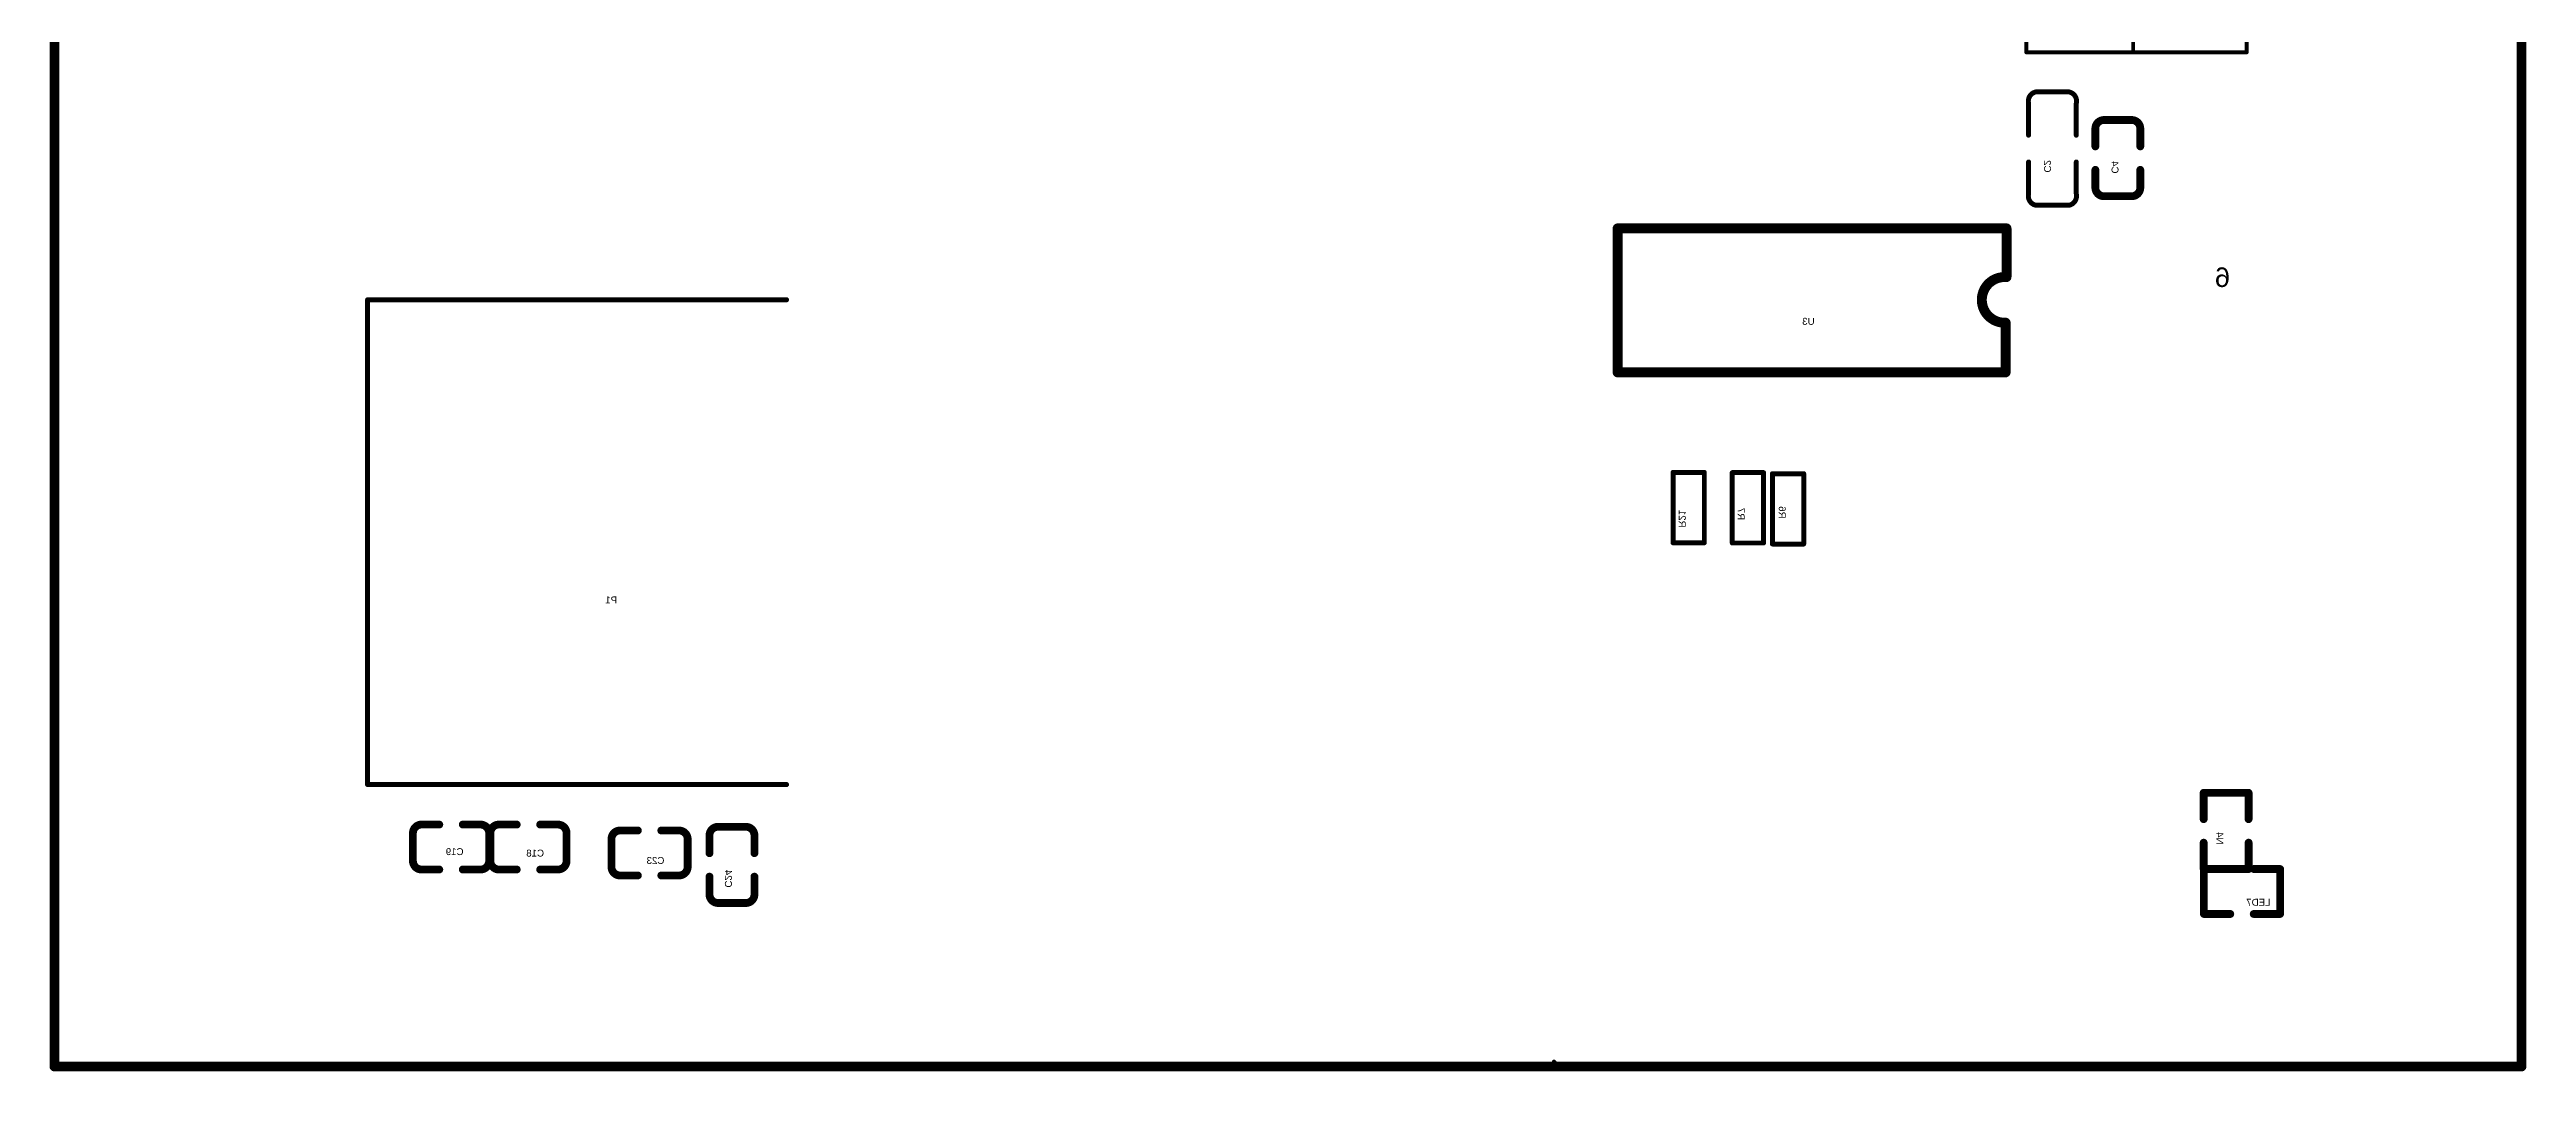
# Model space of a CAD drawing. Header units: millimetres. Extents: x 0 to 71, y -118 to 1.
# Drawn here: x -0.2 to 63.2, y -118.2 to -92.1 of the extents above; entities that cross this region are included whole.
import ezdxf

# ---------------------------------------------------------------- set-up
doc = ezdxf.new("R2010")
doc.units = ezdxf.units.MM
doc.layers.add('BottomOverlay', color=54, linetype='Continuous')
doc.layers.add('KeepOutLayer', color=6, linetype='Continuous')
doc.styles.add('Arial', font='arial.ttf', dxfattribs={"height": 0.2})

# ---------------------------------------------------------------- blocks, each defined once
blk = doc.blocks.new('SOIC_16_L9_9_W3_9_P1_27_LS6_0_BL_B_8')
at = {"layer": 'BottomOverlay', "const_width": 0.254}
for points in [[(-4.953, 1.854), (-4.953, 0.584)], [(-4.928, 1.854), (-4.953, 1.854)], [(4.976, 1.854), (-4.928, 1.854)], [(4.976, 1.854), (4.976, -1.829)], [(-4.976, -0.584), (-4.976, -1.829)], [(-4.95, -0.584), (-4.976, -0.584)], [(4.976, -1.829), (-4.976, -1.829)]]:
    blk.add_lwpolyline(points, dxfattribs=at)
at = {"layer": 'BottomOverlay', "const_width": 0.127}
for points in [[(-5.016, 1.854, 1), (-4.889, 1.854, 1)], [(-5.016, 1.854, 1), (-4.889, 1.854, 1)], [(-4.991, 1.854, 1), (-4.864, 1.854, 1)], [(-4.991, 1.854, 1), (-4.864, 1.854, 1)], [(4.912, 1.854, 1), (5.039, 1.854, 1)], [(4.912, 1.854, 1), (5.039, 1.854, 1)], [(-5.016, 0.584, 1), (-4.889, 0.584, 1)], [(-5.017, 0.584, 1), (-4.89, 0.584, 1)], [(-5.039, -0.584, 1), (-4.912, -0.584, 1)], [(-5.039, -0.584, 1), (-4.912, -0.584, 1)], [(-5.014, -0.584, 1), (-4.887, -0.584, 1)], [(-5.014, -0.584, 1), (-4.887, -0.584, 1)], [(-5.039, -1.829, 1), (-4.912, -1.829, 1)], [(-5.039, -1.829, 1), (-4.912, -1.829, 1)], [(4.912, -1.829, 1), (5.039, -1.829, 1)], [(4.912, -1.829, 1), (5.039, -1.829, 1)]]:
    blk.add_lwpolyline(points, format="xyb", close=True, dxfattribs=at)
at = {"layer": 'BottomOverlay', "const_width": 0.254}
blk.add_lwpolyline([(-4.953, 0.584, -1.04188), (-4.95, -0.584)], format="xyb", dxfattribs=at)
blk = doc.blocks.new('R0402_B_20')
at = {"layer": 'BottomOverlay', "const_width": 0.127}
for points in [[(0.902, 0.392), (-0.898, 0.392)], [(-0.898, -0.408), (-0.898, 0.392)], [(0.902, -0.408), (0.902, 0.392)], [(0.902, -0.408), (-0.898, -0.408)]]:
    blk.add_lwpolyline(points, dxfattribs=at)
at = {"layer": 'BottomOverlay', "const_width": 0.0635}
for points in [[(-0.93, 0.392, 1), (-0.867, 0.392, 1)], [(-0.93, 0.392, 1), (-0.867, 0.392, 1)], [(0.87, 0.392, 1), (0.933, 0.392, 1)], [(0.87, 0.392, 1), (0.933, 0.392, 1)], [(-0.93, -0.408, 1), (-0.867, -0.408, 1)], [(-0.93, -0.408, 1), (-0.867, -0.408, 1)], [(0.87, -0.408, 1), (0.933, -0.408, 1)], [(0.87, -0.408, 1), (0.933, -0.408, 1)]]:
    blk.add_lwpolyline(points, format="xyb", close=True, dxfattribs=at)
blk = doc.blocks.new('R0402_B_21')
at = {"layer": 'BottomOverlay', "const_width": 0.127}
for points in [[(0.902, 0.392), (-0.898, 0.392)], [(-0.898, -0.408), (-0.898, 0.392)], [(0.902, -0.408), (0.902, 0.392)], [(0.902, -0.408), (-0.898, -0.408)]]:
    blk.add_lwpolyline(points, dxfattribs=at)
at = {"layer": 'BottomOverlay', "const_width": 0.0635}
for points in [[(-0.93, 0.392, 1), (-0.867, 0.392, 1)], [(-0.93, 0.392, 1), (-0.867, 0.392, 1)], [(0.87, 0.392, 1), (0.933, 0.392, 1)], [(0.87, 0.392, 1), (0.933, 0.392, 1)], [(-0.93, -0.408, 1), (-0.867, -0.408, 1)], [(-0.93, -0.408, 1), (-0.867, -0.408, 1)], [(0.87, -0.408, 1), (0.933, -0.408, 1)], [(0.87, -0.408, 1), (0.933, -0.408, 1)]]:
    blk.add_lwpolyline(points, format="xyb", close=True, dxfattribs=at)
blk = doc.blocks.new('R0402_B_42')
at = {"layer": 'BottomOverlay', "const_width": 0.127}
for points in [[(0.902, 0.392), (-0.898, 0.392)], [(-0.898, -0.408), (-0.898, 0.392)], [(0.902, -0.408), (0.902, 0.392)], [(0.902, -0.408), (-0.898, -0.408)]]:
    blk.add_lwpolyline(points, dxfattribs=at)
at = {"layer": 'BottomOverlay', "const_width": 0.0635}
for points in [[(-0.93, 0.392, 1), (-0.867, 0.392, 1)], [(-0.93, 0.392, 1), (-0.867, 0.392, 1)], [(0.87, 0.392, 1), (0.933, 0.392, 1)], [(0.87, 0.392, 1), (0.933, 0.392, 1)], [(-0.93, -0.408, 1), (-0.867, -0.408, 1)], [(-0.93, -0.408, 1), (-0.867, -0.408, 1)], [(0.87, -0.408, 1), (0.933, -0.408, 1)], [(0.87, -0.408, 1), (0.933, -0.408, 1)]]:
    blk.add_lwpolyline(points, format="xyb", close=True, dxfattribs=at)
blk = doc.blocks.new('AXE544127__B_67')
at = {"layer": 'BottomOverlay', "const_width": 0.127}
for points in [[(-6.2, 3.1), (6.2, 3.1)], [(-6.2, 3.1), (-6.2, -7.62)], [(6.2, 3.1), (6.2, -7.62)]]:
    blk.add_lwpolyline(points, dxfattribs=at)
at = {"layer": 'BottomOverlay', "const_width": 0.0635}
for points in [[(-6.232, 3.1, 1), (-6.168, 3.1, 1)], [(-6.232, 3.1, 1), (-6.168, 3.1, 1)], [(6.168, 3.1, 1), (6.232, 3.1, 1)], [(6.168, 3.1, 1), (6.232, 3.1, 1)], [(-6.232, -7.62, 1), (-6.168, -7.62, 1)], [(6.168, -7.62, 1), (6.232, -7.62, 1)]]:
    blk.add_lwpolyline(points, format="xyb", close=True, dxfattribs=at)
blk = doc.blocks.new('LC_0402_R_B_73')
at = {"layer": 'BottomOverlay', "const_width": 0.2}
for points in [[(-0.3, 0.575), (-0.975, 0.575)], [(-0.975, -0.575), (-0.975, 0.575)], [(0.975, 0.575), (0.3, 0.575)], [(0.975, -0.575), (0.975, 0.575)], [(-0.3, -0.575), (-0.975, -0.575)], [(0.975, -0.575), (0.3, -0.575)]]:
    blk.add_lwpolyline(points, dxfattribs=at)
at = {"layer": 'BottomOverlay', "const_width": 0.1}
for points in [[(-1.025, 0.575, 1), (-0.925, 0.575, 1)], [(-1.025, 0.575, 1), (-0.925, 0.575, 1)], [(-0.35, 0.575, 1), (-0.25, 0.575, 1)], [(0.25, 0.575, 1), (0.35, 0.575, 1)], [(0.925, 0.575, 1), (1.025, 0.575, 1)], [(0.925, 0.575, 1), (1.025, 0.575, 1)], [(-1.025, -0.575, 1), (-0.925, -0.575, 1)], [(-1.025, -0.575, 1), (-0.925, -0.575, 1)], [(-0.35, -0.575, 1), (-0.25, -0.575, 1)], [(0.25, -0.575, 1), (0.35, -0.575, 1)], [(0.925, -0.575, 1), (1.025, -0.575, 1)], [(0.925, -0.575, 1), (1.025, -0.575, 1)]]:
    blk.add_lwpolyline(points, format="xyb", close=True, dxfattribs=at)
blk = doc.blocks.new('LC_0402_R_B_74')
at = {"layer": 'BottomOverlay', "const_width": 0.2}
for points in [[(-0.975, 0.575), (-0.3, 0.575)], [(-0.975, -0.575), (-0.975, 0.575)], [(0.3, 0.575), (0.975, 0.575)], [(0.975, -0.575), (0.975, 0.575)], [(-0.975, -0.575), (-0.3, -0.575)], [(0.3, -0.575), (0.975, -0.575)]]:
    blk.add_lwpolyline(points, dxfattribs=at)
at = {"layer": 'BottomOverlay', "const_width": 0.1}
for points in [[(-1.025, 0.575, 1), (-0.925, 0.575, 1)], [(-1.025, 0.575, 1), (-0.925, 0.575, 1)], [(-0.35, 0.575, 1), (-0.25, 0.575, 1)], [(0.25, 0.575, 1), (0.35, 0.575, 1)], [(0.925, 0.575, 1), (1.025, 0.575, 1)], [(0.925, 0.575, 1), (1.025, 0.575, 1)], [(-1.025, -0.575, 1), (-0.925, -0.575, 1)], [(-1.025, -0.575, 1), (-0.925, -0.575, 1)], [(-0.35, -0.575, 1), (-0.25, -0.575, 1)], [(0.25, -0.575, 1), (0.35, -0.575, 1)], [(0.925, -0.575, 1), (1.025, -0.575, 1)], [(0.925, -0.575, 1), (1.025, -0.575, 1)]]:
    blk.add_lwpolyline(points, format="xyb", close=True, dxfattribs=at)
blk = doc.blocks.new('LC_0402_C_B_112')
at = {"layer": 'BottomOverlay', "const_width": 0.2}
for points in [[(-0.975, 0.355, -0.414214), (-0.755, 0.575)], [(0.755, 0.575, -0.414214), (0.975, 0.355)], [(-0.755, -0.575, -0.414214), (-0.975, -0.355)], [(0.975, -0.355, -0.414214), (0.755, -0.575)]]:
    blk.add_lwpolyline(points, format="xyb", dxfattribs=at)
for points in [[(-0.755, 0.575), (-0.3, 0.575)], [(0.3, 0.575), (0.755, 0.575)], [(-0.975, -0.355), (-0.975, 0.355)], [(0.975, -0.355), (0.975, 0.355)], [(-0.3, -0.575), (-0.755, -0.575)], [(0.755, -0.575), (0.3, -0.575)]]:
    blk.add_lwpolyline(points, dxfattribs=at)
at = {"layer": 'BottomOverlay', "const_width": 0.1}
for points in [[(-0.805, 0.575, 1), (-0.705, 0.575, 1)], [(-0.805, 0.575, 1), (-0.705, 0.575, 1)], [(-0.35, 0.575, 1), (-0.25, 0.575, 1)], [(0.25, 0.575, 1), (0.35, 0.575, 1)], [(0.705, 0.575, 1), (0.805, 0.575, 1)], [(0.705, 0.575, 1), (0.805, 0.575, 1)], [(-1.025, 0.355, 1), (-0.925, 0.355, 1)], [(-1.025, 0.355, 1), (-0.925, 0.355, 1)], [(0.925, 0.355, 1), (1.025, 0.355, 1)], [(0.925, 0.355, 1), (1.025, 0.355, 1)], [(-1.025, -0.355, 1), (-0.925, -0.355, 1)], [(-1.025, -0.355, 1), (-0.925, -0.355, 1)], [(-0.805, -0.575, 1), (-0.705, -0.575, 1)], [(-0.805, -0.575, 1), (-0.705, -0.575, 1)], [(-0.35, -0.575, 1), (-0.25, -0.575, 1)], [(0.25, -0.575, 1), (0.35, -0.575, 1)], [(0.705, -0.575, 1), (0.805, -0.575, 1)], [(0.705, -0.575, 1), (0.805, -0.575, 1)], [(0.925, -0.355, 1), (1.025, -0.355, 1)], [(0.925, -0.355, 1), (1.025, -0.355, 1)]]:
    blk.add_lwpolyline(points, format="xyb", close=True, dxfattribs=at)
blk = doc.blocks.new('LC_0402_C_B_122')
at = {"layer": 'BottomOverlay', "const_width": 0.2}
for points in [[(-0.975, 0.355, -0.414214), (-0.755, 0.575)], [(0.755, 0.575, -0.414214), (0.975, 0.355)], [(-0.755, -0.575, -0.414214), (-0.975, -0.355)], [(0.975, -0.355, -0.414214), (0.755, -0.575)]]:
    blk.add_lwpolyline(points, format="xyb", dxfattribs=at)
for points in [[(-0.755, 0.575), (-0.3, 0.575)], [(0.3, 0.575), (0.755, 0.575)], [(-0.975, -0.355), (-0.975, 0.355)], [(0.975, -0.355), (0.975, 0.355)], [(-0.3, -0.575), (-0.755, -0.575)], [(0.755, -0.575), (0.3, -0.575)]]:
    blk.add_lwpolyline(points, dxfattribs=at)
at = {"layer": 'BottomOverlay', "const_width": 0.1}
for points in [[(-0.805, 0.575, 1), (-0.705, 0.575, 1)], [(-0.805, 0.575, 1), (-0.705, 0.575, 1)], [(-0.35, 0.575, 1), (-0.25, 0.575, 1)], [(0.25, 0.575, 1), (0.35, 0.575, 1)], [(0.705, 0.575, 1), (0.805, 0.575, 1)], [(0.705, 0.575, 1), (0.805, 0.575, 1)], [(-1.025, 0.355, 1), (-0.925, 0.355, 1)], [(-1.025, 0.355, 1), (-0.925, 0.355, 1)], [(0.925, 0.355, 1), (1.025, 0.355, 1)], [(0.925, 0.355, 1), (1.025, 0.355, 1)], [(-1.025, -0.355, 1), (-0.925, -0.355, 1)], [(-1.025, -0.355, 1), (-0.925, -0.355, 1)], [(-0.805, -0.575, 1), (-0.705, -0.575, 1)], [(-0.805, -0.575, 1), (-0.705, -0.575, 1)], [(-0.35, -0.575, 1), (-0.25, -0.575, 1)], [(0.25, -0.575, 1), (0.35, -0.575, 1)], [(0.705, -0.575, 1), (0.805, -0.575, 1)], [(0.705, -0.575, 1), (0.805, -0.575, 1)], [(0.925, -0.355, 1), (1.025, -0.355, 1)], [(0.925, -0.355, 1), (1.025, -0.355, 1)]]:
    blk.add_lwpolyline(points, format="xyb", close=True, dxfattribs=at)
blk = doc.blocks.new('LC_0402_C_B_123')
at = {"layer": 'BottomOverlay', "const_width": 0.2}
for points in [[(-0.975, 0.355, -0.414214), (-0.755, 0.575)], [(0.755, 0.575, -0.414214), (0.975, 0.355)], [(-0.755, -0.575, -0.414214), (-0.975, -0.355)], [(0.975, -0.355, -0.414214), (0.755, -0.575)]]:
    blk.add_lwpolyline(points, format="xyb", dxfattribs=at)
for points in [[(-0.3, 0.575), (-0.755, 0.575)], [(0.755, 0.575), (0.3, 0.575)], [(-0.975, 0.355), (-0.975, -0.355)], [(0.975, 0.355), (0.975, -0.355)], [(-0.3, -0.575), (-0.755, -0.575)], [(0.755, -0.575), (0.3, -0.575)]]:
    blk.add_lwpolyline(points, dxfattribs=at)
at = {"layer": 'BottomOverlay', "const_width": 0.1}
for points in [[(-0.805, 0.575, 1), (-0.705, 0.575, 1)], [(-0.805, 0.575, 1), (-0.705, 0.575, 1)], [(-0.35, 0.575, 1), (-0.25, 0.575, 1)], [(0.25, 0.575, 1), (0.35, 0.575, 1)], [(0.705, 0.575, 1), (0.805, 0.575, 1)], [(0.705, 0.575, 1), (0.805, 0.575, 1)], [(-1.025, 0.355, 1), (-0.925, 0.355, 1)], [(-1.025, 0.355, 1), (-0.925, 0.355, 1)], [(0.925, 0.355, 1), (1.025, 0.355, 1)], [(0.925, 0.355, 1), (1.025, 0.355, 1)], [(-1.025, -0.355, 1), (-0.925, -0.355, 1)], [(-1.025, -0.355, 1), (-0.925, -0.355, 1)], [(-0.805, -0.575, 1), (-0.705, -0.575, 1)], [(-0.805, -0.575, 1), (-0.705, -0.575, 1)], [(-0.35, -0.575, 1), (-0.25, -0.575, 1)], [(0.25, -0.575, 1), (0.35, -0.575, 1)], [(0.705, -0.575, 1), (0.805, -0.575, 1)], [(0.705, -0.575, 1), (0.805, -0.575, 1)], [(0.925, -0.355, 1), (1.025, -0.355, 1)], [(0.925, -0.355, 1), (1.025, -0.355, 1)]]:
    blk.add_lwpolyline(points, format="xyb", close=True, dxfattribs=at)
blk = doc.blocks.new('C0603_B_127')
at = {"layer": 'BottomOverlay', "const_width": 0.127}
for points in [[(-1.448, 0.432, -0.414214), (-1.155, 0.61)], [(1.156, 0.61, -0.413702), (1.448, 0.432)], [(-1.156, -0.61, -0.413702), (-1.448, -0.432)], [(1.448, -0.432, -0.414214), (1.155, -0.61)]]:
    blk.add_lwpolyline(points, format="xyb", dxfattribs=at)
for points in [[(-0.343, 0.61), (-1.156, 0.61)], [(1.156, 0.61), (0.343, 0.61)], [(-1.448, -0.432), (-1.448, 0.432)], [(1.448, -0.432), (1.448, 0.432)], [(-0.343, -0.61), (-1.156, -0.61)], [(1.156, -0.61), (0.343, -0.61)]]:
    blk.add_lwpolyline(points, dxfattribs=at)
at = {"layer": 'BottomOverlay', "const_width": 0.0635}
for points in [[(-1.187, 0.61, 1), (-1.124, 0.61, 1)], [(-1.187, 0.61, 1), (-1.124, 0.61, 1)], [(-0.375, 0.61, 1), (-0.311, 0.61, 1)], [(0.311, 0.61, 1), (0.375, 0.61, 1)], [(1.124, 0.61, 1), (1.187, 0.61, 1)], [(1.124, 0.61, 1), (1.187, 0.61, 1)], [(-1.48, 0.432, 1), (-1.416, 0.432, 1)], [(-1.48, 0.432, 1), (-1.416, 0.432, 1)], [(1.416, 0.432, 1), (1.48, 0.432, 1)], [(1.416, 0.432, 1), (1.48, 0.432, 1)], [(-1.48, -0.432, 1), (-1.416, -0.432, 1)], [(-1.48, -0.432, 1), (-1.416, -0.432, 1)], [(-1.187, -0.61, 1), (-1.124, -0.61, 1)], [(-1.187, -0.61, 1), (-1.124, -0.61, 1)], [(-0.375, -0.61, 1), (-0.311, -0.61, 1)], [(0.311, -0.61, 1), (0.375, -0.61, 1)], [(1.124, -0.61, 1), (1.187, -0.61, 1)], [(1.124, -0.61, 1), (1.187, -0.61, 1)], [(1.416, -0.432, 1), (1.48, -0.432, 1)], [(1.416, -0.432, 1), (1.48, -0.432, 1)]]:
    blk.add_lwpolyline(points, format="xyb", close=True, dxfattribs=at)
blk = doc.blocks.new('LC_0402_C_B_128')
at = {"layer": 'BottomOverlay', "const_width": 0.2}
for points in [[(-0.975, 0.355, -0.414214), (-0.755, 0.575)], [(0.755, 0.575, -0.414214), (0.975, 0.355)], [(-0.755, -0.575, -0.414214), (-0.975, -0.355)], [(0.975, -0.355, -0.414214), (0.755, -0.575)]]:
    blk.add_lwpolyline(points, format="xyb", dxfattribs=at)
for points in [[(-0.3, 0.575), (-0.755, 0.575)], [(0.755, 0.575), (0.3, 0.575)], [(-0.975, 0.355), (-0.975, -0.355)], [(0.975, 0.355), (0.975, -0.355)], [(-0.3, -0.575), (-0.755, -0.575)], [(0.755, -0.575), (0.3, -0.575)]]:
    blk.add_lwpolyline(points, dxfattribs=at)
at = {"layer": 'BottomOverlay', "const_width": 0.1}
for points in [[(-0.805, 0.575, 1), (-0.705, 0.575, 1)], [(-0.805, 0.575, 1), (-0.705, 0.575, 1)], [(-0.35, 0.575, 1), (-0.25, 0.575, 1)], [(0.25, 0.575, 1), (0.35, 0.575, 1)], [(0.705, 0.575, 1), (0.805, 0.575, 1)], [(0.705, 0.575, 1), (0.805, 0.575, 1)], [(-1.025, 0.355, 1), (-0.925, 0.355, 1)], [(-1.025, 0.355, 1), (-0.925, 0.355, 1)], [(0.925, 0.355, 1), (1.025, 0.355, 1)], [(0.925, 0.355, 1), (1.025, 0.355, 1)], [(-1.025, -0.355, 1), (-0.925, -0.355, 1)], [(-1.025, -0.355, 1), (-0.925, -0.355, 1)], [(-0.805, -0.575, 1), (-0.705, -0.575, 1)], [(-0.805, -0.575, 1), (-0.705, -0.575, 1)], [(-0.35, -0.575, 1), (-0.25, -0.575, 1)], [(0.25, -0.575, 1), (0.35, -0.575, 1)], [(0.705, -0.575, 1), (0.805, -0.575, 1)], [(0.705, -0.575, 1), (0.805, -0.575, 1)], [(0.925, -0.355, 1), (1.025, -0.355, 1)], [(0.925, -0.355, 1), (1.025, -0.355, 1)]]:
    blk.add_lwpolyline(points, format="xyb", close=True, dxfattribs=at)
blk = doc.blocks.new('LC_0402_C_B_129')
at = {"layer": 'BottomOverlay', "const_width": 0.2}
for points in [[(-0.975, 0.355, -0.414214), (-0.755, 0.575)], [(0.755, 0.575, -0.414214), (0.975, 0.355)], [(-0.755, -0.575, -0.414214), (-0.975, -0.355)], [(0.975, -0.355, -0.414214), (0.755, -0.575)]]:
    blk.add_lwpolyline(points, format="xyb", dxfattribs=at)
for points in [[(-0.755, 0.575), (-0.3, 0.575)], [(0.3, 0.575), (0.755, 0.575)], [(-0.975, -0.355), (-0.975, 0.355)], [(0.975, -0.355), (0.975, 0.355)], [(-0.755, -0.575), (-0.3, -0.575)], [(0.3, -0.575), (0.755, -0.575)]]:
    blk.add_lwpolyline(points, dxfattribs=at)
at = {"layer": 'BottomOverlay', "const_width": 0.1}
for points in [[(-0.805, 0.575, 1), (-0.705, 0.575, 1)], [(-0.805, 0.575, 1), (-0.705, 0.575, 1)], [(-0.35, 0.575, 1), (-0.25, 0.575, 1)], [(0.25, 0.575, 1), (0.35, 0.575, 1)], [(0.705, 0.575, 1), (0.805, 0.575, 1)], [(0.705, 0.575, 1), (0.805, 0.575, 1)], [(-1.025, 0.355, 1), (-0.925, 0.355, 1)], [(-1.025, 0.355, 1), (-0.925, 0.355, 1)], [(0.925, 0.355, 1), (1.025, 0.355, 1)], [(0.925, 0.355, 1), (1.025, 0.355, 1)], [(-1.025, -0.355, 1), (-0.925, -0.355, 1)], [(-1.025, -0.355, 1), (-0.925, -0.355, 1)], [(-0.805, -0.575, 1), (-0.705, -0.575, 1)], [(-0.805, -0.575, 1), (-0.705, -0.575, 1)], [(-0.35, -0.575, 1), (-0.25, -0.575, 1)], [(0.25, -0.575, 1), (0.35, -0.575, 1)], [(0.705, -0.575, 1), (0.805, -0.575, 1)], [(0.705, -0.575, 1), (0.805, -0.575, 1)], [(0.925, -0.355, 1), (1.025, -0.355, 1)], [(0.925, -0.355, 1), (1.025, -0.355, 1)]]:
    blk.add_lwpolyline(points, format="xyb", close=True, dxfattribs=at)

msp = doc.modelspace()

# ---------------------------------------------------------------- linework, layer by layer
at = {"layer": 'BottomOverlay', "const_width": 0.1}
for points in [[(50.401, -92.125), (50.401, -65.37)], [(53.134, -92.125), (53.134, -65.348)], [(56.038, -92.125), (56.038, -65.37)], [(50.401, -92.125), (56.038, -92.125)], [(38.315, -117.94), (38.341, -117.965)]]:
    msp.add_lwpolyline(points, dxfattribs=at)
at = {"layer": 'BottomOverlay', "const_width": 0.05}
for points in [[(50.376, -92.125, 1), (50.426, -92.125, 1)], [(50.376, -92.125, 1), (50.426, -92.125, 1)], [(53.109, -92.125, 1), (53.159, -92.125, 1)], [(56.013, -92.125, 1), (56.063, -92.125, 1)], [(56.013, -92.125, 1), (56.063, -92.125, 1)], [(38.29, -117.94, 1), (38.34, -117.94, 1)], [(38.316, -117.965, 1), (38.366, -117.965, 1)]]:
    msp.add_lwpolyline(points, format="xyb", close=True, dxfattribs=at)
at = {"layer": 'KeepOutLayer', "const_width": 0.254}
for points in [[(-0.049, -118.067), (-0.049, 0.054)], [(63.07, -118.067), (63.07, -28.348)], [(-0.049, -118.067), (63.07, -118.067)]]:
    msp.add_lwpolyline(points, dxfattribs=at)
at = {"layer": 'KeepOutLayer', "const_width": 0.127}
for points in [[(-0.113, -118.067, 1), (0.014, -118.067, 1)], [(-0.113, -118.067, 1), (0.014, -118.067, 1)], [(63.006, -118.067, 1), (63.133, -118.067, 1)], [(63.006, -118.067, 1), (63.133, -118.067, 1)]]:
    msp.add_lwpolyline(points, format="xyb", close=True, dxfattribs=at)

# ---------------------------------------------------------------- block references
for name, p, rotation in [('C0603_B_127', (51.069, -94.588), 270), ('LC_0402_C_B_112', (52.742, -94.832), 270), ('SOIC_16_L9_9_W3_9_P1_27_LS6_0_BL_B_8', (44.919, -98.458), 180), ('AXE544127__B_67', (11.061, -104.656), 90), ('R0402_B_42', (41.77, -103.77), 270), ('R0402_B_20', (43.285, -103.775), 270), ('R0402_B_21', (44.313, -103.802), 270), ('LC_0402_R_B_73', (55.513, -112.042), 270), ('LC_0402_C_B_128', (10.096, -112.454), 180), ('LC_0402_C_B_123', (15.176, -112.606), 180), ('LC_0402_C_B_122', (17.284, -112.911), 270)]:
    msp.add_blockref(name, p, dxfattribs=dict(rotation=rotation))
for name, p in [('LC_0402_C_B_129', (12.077, -112.454)), ('LC_0402_R_B_74', (55.919, -113.591))]:
    msp.add_blockref(name, p)

# ---------------------------------------------------------------- texts
at = {"layer": 'BottomOverlay', "style": 'Arial', "text_generation_flag": 2}
for s, height, rotation, p in [('C2', 0.1775, 270, (50.853, -95.2)), ('C4', 0.1775, 270, (52.581, -95.226)), ('6', 0.5, 360, (55.613, -98.128)), ('R21', 0.1775, 270, (41.51, -104.283)), ('R7', 0.1775, 270, (43.015, -104.093)), ('R6', 0.1775, 270, (44.068, -104.053)), ('N4', 0.1775, 270, (55.265, -112.389)), ('C24', 0.1775, 270, (17.104, -113.491))]:
    msp.add_text(s, height=height, rotation=rotation, dxfattribs=at).set_placement(p)
for s, p in [('U3', (44.984, -99.095)), ('P1', (14.345, -106.222)), ('C19', (10.417, -112.66)), ('C18', (12.476, -112.698)), ('C23', (15.555, -112.886)), ('LED7', (56.648, -113.955))]:
    msp.add_text(s, height=0.1775, dxfattribs=at).set_placement(p)

doc.saveas('drawing.dxf')
